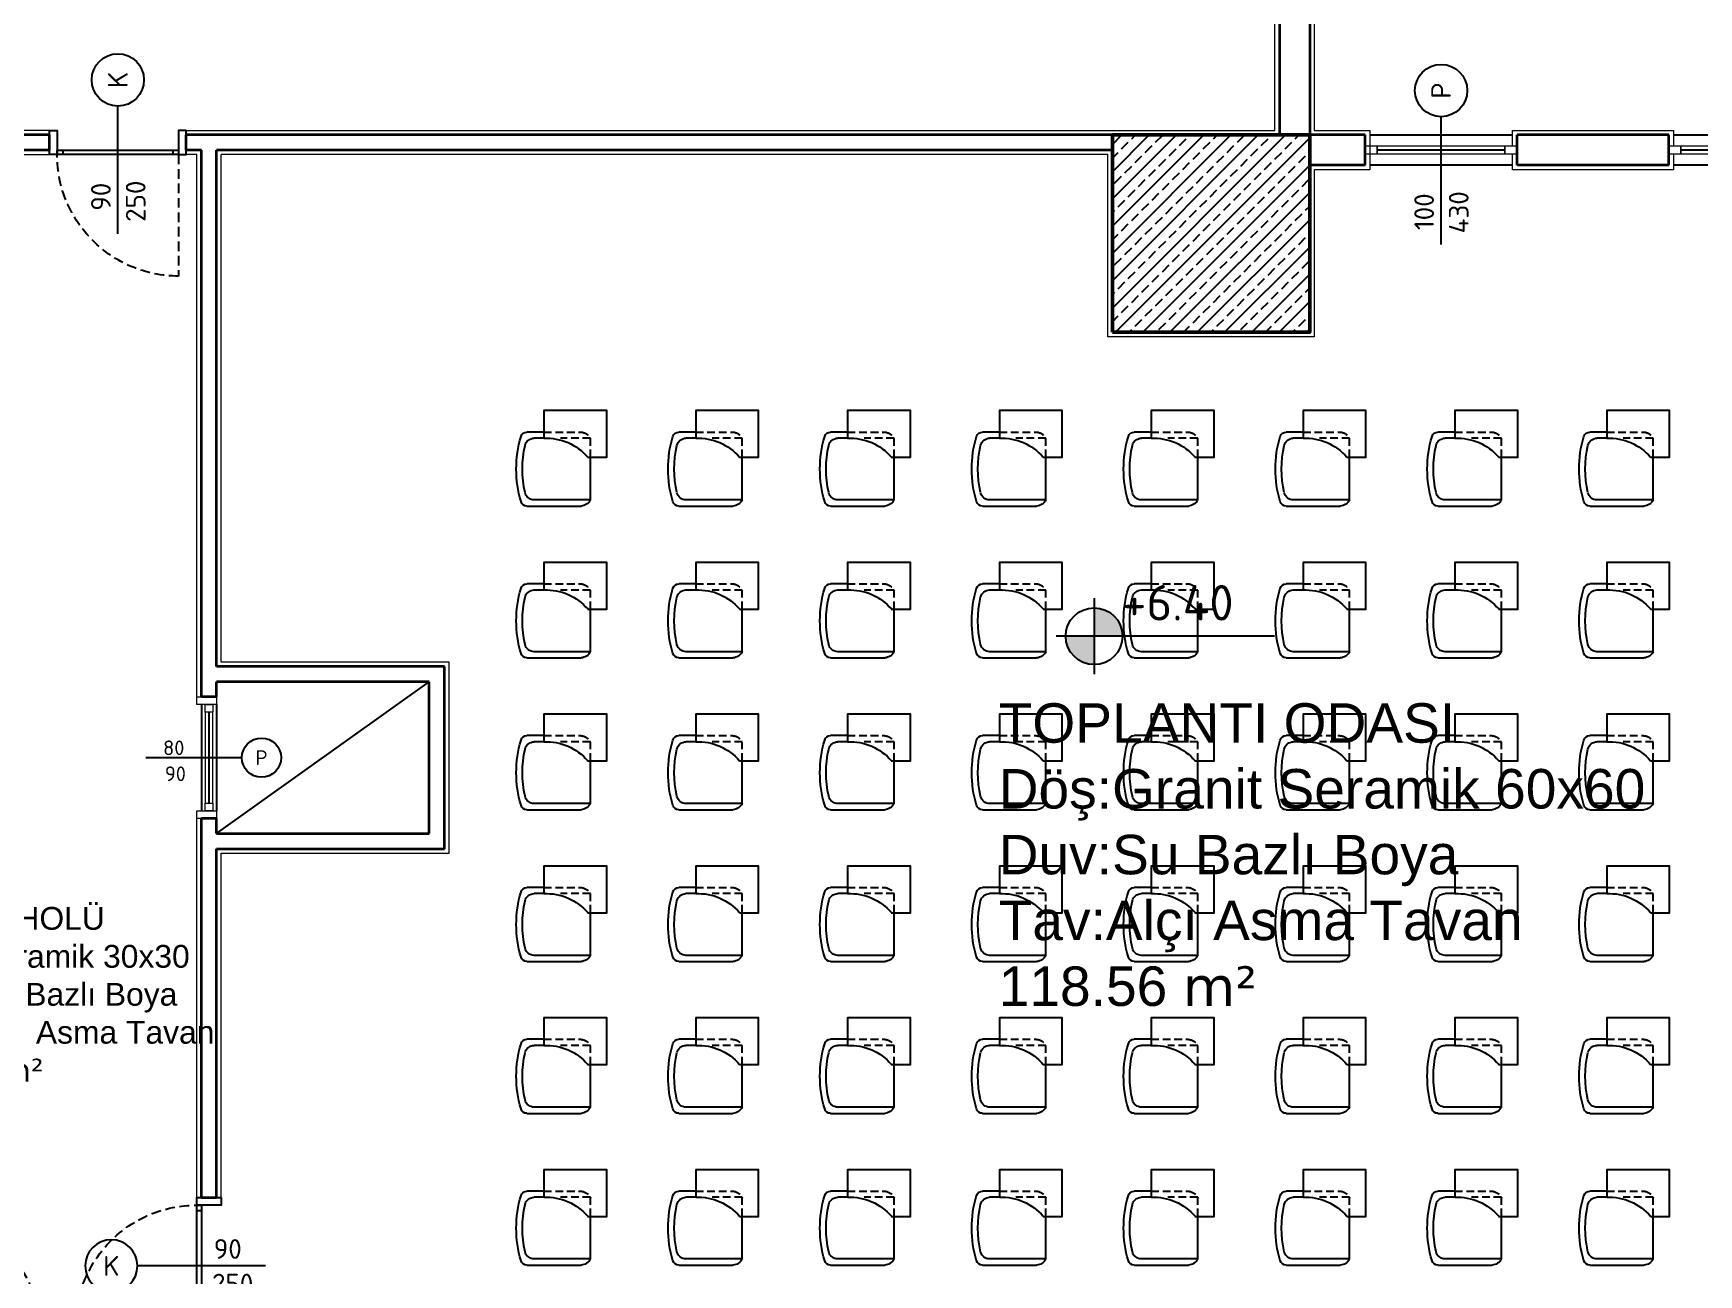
# Model space of a CAD drawing. Header units: millimetres. Extents: x 1443065 to 1517367, y 3763150 to 3779068.
# Drawn here: x 1491921 to 1493018, y 3768106 to 3768924 of the extents above; entities that cross this region are included whole.
import ezdxf
from ezdxf.enums import TextEntityAlignment as Align

# ---------------------------------------------------------------- set-up
doc = ezdxf.new("R2010")
doc.units = ezdxf.units.MM
doc.linetypes.add('HIDDEN', pattern=[9.525, 6.35, -3.175])
for name, color, linetype, lineweight in [('DUVAR', 2, 'Continuous', 35), ('MAHAL', 52, 'Continuous', 13), ('MERDIVEN', 4, 'Continuous', 20), ('SIVA', 3, 'Continuous', 9), ('TASIYICI', 170, 'Continuous', 50), ('TEFRIS', 165, 'Continuous', 15)]:
    doc.layers.add(name, color=color, linetype=linetype, lineweight=lineweight)
for name, color, linetype in [('m-DOG_', 4, 'Continuous'), ('m-DOG_gor', 8, 'Continuous'), ('m-TAR_duvar', 8, 'Continuous'), ('m-TFR_', 1, 'Continuous'), ('m-TFR_vitrifiye', 1, 'Continuous'), ('m-YAZ_kot', 7, 'Continuous'), ('m-YAZ_poz', 7, 'Continuous')]:
    doc.layers.add(name, color=color, linetype=linetype)
doc.styles.add('mono', font='isocpeur.ttf')
doc.styles.get("Standard").update_dxf_attribs({"font": 'arial.ttf'})

# ---------------------------------------------------------------- blocks, each defined once
blk = doc.blocks.new('90lık Kqpı')
at = {"layer": 'm-DOG_', "linetype": 'HIDDEN'}
blk.add_line((-8, -5), (-88, -5), dxfattribs=at)
at = {"layer": 'm-DOG_'}
for p, q in [((-5, -8.8), (-8, -8.8)), ((-5, -81.2), (-8, -81.2))]:
    blk.add_line(p, q, dxfattribs=at)
for points in [[(8, 0), (8, -5), (-8, -5), (-8, 0)], [(-8, -5), (-8, -85), (-5, -85), (-5, -5)], [(8, -90), (8, -85), (-8, -85), (-8, -90)]]:
    blk.add_lwpolyline(points, close=True, dxfattribs=at)
at = {"layer": 'm-DOG_', "linetype": 'HIDDEN'}
blk.add_arc((-8, -5), 80, 180, 270, dxfattribs=at)
blk = doc.blocks.new('m-penpoz')
blk.add_line((0, -1.625), (0, 0))
blk.add_circle((0, 0.332), 0.332)
blk.add_attdef('POZNO', text='', height=0.18).set_placement((0, 0.332), align=Align.MIDDLE)
blk.add_attdef('WIDTH', text='', height=0.18, rotation=90).set_placement((0, -1.625), align=Align.BOTTOM_LEFT)
blk.add_attdef('HEIGHT', text='', height=0.18, rotation=90).set_placement((0.069, -1.625), align=Align.TOP_LEFT)
blk = doc.blocks.new('m-plankot')
h = blk.add_hatch(color=256)
h.paths.add_polyline_path([(0, 0.144), (0, 0), (0.144, 0, 0.414214)])
h.paths.add_polyline_path([(0, -0.144), (0, 0), (-0.144, 0, 0.414214)])
for p, q in [((0, 0.192), (0, -0.192)), ((0.9136, 0), (-0.192, 0))]:
    blk.add_line(p, q)
blk.add_circle((0, 0), 0.144)
blk.add_attdef('INCEKOT', (0.1868, 0.1), '', height=0.18)
blk.add_attdef('KABAKOT', text='', height=0.18).set_placement((0.1868, -0.1), align=Align.TOP_LEFT)
blk = doc.blocks.new('90lık')
at = {"layer": 'm-DOG_', "linetype": 'HIDDEN'}
blk.add_line((-5, 13), (-5, 103), dxfattribs=at)
at = {"layer": 'm-DOG_'}
for p, q in [((-81.2, 10), (-81.2, 13)), ((-8.8, 10), (-8.8, 13))]:
    blk.add_line(p, q, dxfattribs=at)
for points in [[(-90, -13), (-85, -13), (-85, 13), (-90, 13)], [(-5, 13), (-85, 13), (-85, 10), (-5, 10)], [(0, -13), (-5, -13), (-5, 13), (0, 13)]]:
    blk.add_lwpolyline(points, close=True, dxfattribs=at)
at = {"layer": 'm-DOG_', "linetype": 'HIDDEN'}
blk.add_arc((-2.7, 15.7), 87.4, 91.5314, 181.7408, dxfattribs=at)
blk = doc.blocks.new('A$C14E92FBA')
at = {"layer": 'm-TFR_', "linetype": 'HIDDEN'}
for p, q in [((13.5, 55.9), (38.1, 55.9)), ((13.5, 40.2), (13.5, 55.9)), ((51.8, 61), (21.1, 61))]:
    blk.add_line(p, q, dxfattribs=at)
at = {"layer": 'm-TFR_'}
for p, q in [((51.8, 61), (65.7, 61)), ((51.8, 55.9), (59.8, 55.9)), ((13.5, 5.1), (13.5, 40.2)), ((13.5, 5.1), (59.8, 5.1)), ((65.7, 0), (21.1, 0))]:
    blk.add_line(p, q, dxfattribs=at)
at = {"layer": 'm-TFR_', "elevation": -2985}
blk.add_lwpolyline([(15.8, 40.2), (0, 40.2), (0, 78.6), (51.8, 78.6), (51.8, 55.9)], dxfattribs=at)
at = {"layer": 'm-TFR_', "linetype": 'HIDDEN'}
blk.add_arc((21.9, 51.5), 9.46, 94.7355, 152.6447, dxfattribs=at)
at = {"layer": 'm-TFR_'}
for centre, radius, start, end in [((49.9, 10.9), 45.1, 87.6503, 139.3674), ((59.8, 48.3), 7.62, 12.6356, 90), ((59.8, 48.3), 7.62, 12.6356, 90), ((65.7, 55.9), 5.08, 16.6015, 90), ((65.7, 55.9), 5.08, 16.6015, 90), ((-19.5, 30.5), 94, 343.3985, 16.6015), ((-19.5, 30.5), 88.9, 347.3644, 12.6356), ((21.9, 9.4), 9.46, 207.3553, 265.2645), ((59.8, 12.7), 7.62, 270, 347.3644), ((65.7, 5.1), 5.08, 270, 343.3985)]:
    blk.add_arc(centre, radius, start, end, dxfattribs=at)

msp = doc.modelspace()

# ---------------------------------------------------------------- hatches: boundary and pattern name
at = {"layer": 'm-TAR_duvar'}
h = msp.add_hatch(dxfattribs=at)
h.set_pattern_fill('ANSI33', color=256, scale=2)
h.set_pattern_definition([(45, (69969.789, -85664.948), (-8.98025612, 8.98025612), []), (45, (69978.769, -85664.948), (-8.98025612, 8.98025612), [6.35, -3.175])])
h.paths.add_polyline_path([(1492761.7, 3768856.6), (1492631.7, 3768856.6), (1492631.7, 3768726.6), (1492761.7, 3768726.6)])

# ---------------------------------------------------------------- linework, layer by layer
at = {"layer": 'DUVAR'}
for p, q in [((1492741.7, 3768951.8), (1492741.7, 3768856.6)), ((1492761.7, 3768951.8), (1492761.7, 3768856.6)), ((1491931.7, 3768856.6), (1491861.7, 3768856.6)), ((1491931.7, 3768856.6), (1491861.7, 3768856.6)), ((1491931.7, 3768846.6), (1491931.7, 3768856.6)), ((1492021.7, 3768846.6), (1492021.7, 3768856.6)), ((1492631.7, 3768856.6), (1492021.7, 3768856.6)), ((1492798.2, 3768856.6), (1492761.7, 3768856.6)), ((1492798.2, 3768836.6), (1492798.2, 3768856.6)), ((1492998.2, 3768856.6), (1492898.2, 3768856.6)), ((1492898.2, 3768836.6), (1492898.2, 3768856.6)), ((1492998.2, 3768836.6), (1492998.2, 3768856.6)), ((1491931.7, 3768846.6), (1491861.7, 3768846.6)), ((1491931.7, 3768846.6), (1491861.7, 3768846.6)), ((1492031.7, 3768846.6), (1492021.7, 3768846.6)), ((1492031.7, 3768486.4), (1492031.7, 3768846.6)), ((1492041.7, 3768506.4), (1492041.7, 3768846.6)), ((1492631.7, 3768846.6), (1492041.7, 3768846.6)), ((1492761.7, 3768836.6), (1492761.7, 3768806.6)), ((1492798.2, 3768836.6), (1492761.7, 3768836.6)), ((1492998.2, 3768836.6), (1492898.2, 3768836.6)), ((1492191.8, 3768506.4), (1492041.7, 3768506.4)), ((1492191.8, 3768386.4), (1492191.8, 3768506.4)), ((1492041.7, 3768486.4), (1492031.7, 3768486.4)), ((1492041.7, 3768486.4), (1492041.7, 3768496.4)), ((1492181.8, 3768496.4), (1492041.7, 3768496.4)), ((1492181.8, 3768496.4), (1492041.7, 3768496.4)), ((1492181.8, 3768396.4), (1492181.8, 3768496.4)), ((1492181.8, 3768396.4), (1492181.8, 3768496.4)), ((1492031.7, 3768156.6), (1492031.7, 3768406.4)), ((1492041.7, 3768406.4), (1492031.7, 3768406.4)), ((1492041.7, 3768396.4), (1492041.7, 3768406.4)), ((1492041.7, 3768396.4), (1492181.8, 3768396.4)), ((1492041.7, 3768396.4), (1492181.8, 3768396.4)), ((1492041.7, 3768156.6), (1492041.7, 3768386.4)), ((1492041.7, 3768386.4), (1492191.8, 3768386.4)), ((1492031.7, 3768156.6), (1492041.7, 3768156.6))]:
    msp.add_line(p, q, dxfattribs=at)
at = {"layer": 'm-DOG_gor', "linetype": 'Continuous'}
for p, q in [((1492801.2, 3768856.6), (1492895.2, 3768856.6)), ((1493001.2, 3768856.6), (1493095.2, 3768856.6)), ((1492890.2, 3768846.6), (1492806.2, 3768846.6)), ((1493090.2, 3768846.6), (1493006.2, 3768846.6)), ((1492895.2, 3768836.6), (1492801.2, 3768836.6)), ((1493095.2, 3768836.6), (1493001.2, 3768836.6)), ((1492031.7, 3768481.4), (1492031.7, 3768411.4)), ((1492036.7, 3768476.4), (1492036.7, 3768416.4)), ((1492041.7, 3768481.4), (1492041.7, 3768411.4))]:
    msp.add_line(p, q, dxfattribs=at)
at = {"layer": 'm-TFR_vitrifiye'}
msp.add_line((1492041.7, 3768396.4), (1492181.8, 3768496.4), dxfattribs=at)
at = {"layer": 'MERDIVEN'}
for points in [[(1492798.2, 3768844.1), (1492806.2, 3768844.1), (1492806.2, 3768849.1), (1492798.2, 3768849.1)], [(1492806.2, 3768844.1), (1492890.2, 3768844.1), (1492890.2, 3768849.1), (1492806.2, 3768849.1)], [(1492890.2, 3768844.1), (1492898.2, 3768844.1), (1492898.2, 3768849.1), (1492890.2, 3768849.1)], [(1492998.2, 3768844.1), (1493006.2, 3768844.1), (1493006.2, 3768849.1), (1492998.2, 3768849.1)], [(1493006.2, 3768844.1), (1493090.2, 3768844.1), (1493090.2, 3768849.1), (1493006.2, 3768849.1)], [(1492028.7, 3768481.4), (1492028.7, 3768486.4), (1492041.7, 3768486.4), (1492041.7, 3768481.4)], [(1492034.2, 3768481.4), (1492039.2, 3768481.4), (1492039.2, 3768476.4), (1492034.2, 3768476.4)], [(1492039.2, 3768476.4), (1492034.2, 3768476.4), (1492034.2, 3768416.4), (1492039.2, 3768416.4)], [(1492028.7, 3768406.4), (1492028.7, 3768411.4), (1492041.7, 3768411.4), (1492041.7, 3768406.4)], [(1492034.2, 3768416.4), (1492039.2, 3768416.4), (1492039.2, 3768411.4), (1492034.2, 3768411.4)]]:
    msp.add_lwpolyline(points, close=True, dxfattribs=at)
at = {"layer": 'SIVA'}
msp.add_line((1492028.7, 3768156.6), (1492028.7, 3768406.4), dxfattribs=at)
for points in [[(1492021.7, 3768859.6), (1492738.7, 3768859.6), (1492738.7, 3768954.8), (1492764.7, 3768954.8), (1492764.7, 3768859.6), (1492801.2, 3768859.6), (1492801.2, 3768833.6), (1492764.7, 3768833.6), (1492764.7, 3768723.6), (1492628.7, 3768723.6), (1492628.7, 3768843.6), (1492044.7, 3768843.6)], [(1491931.7, 3768859.6), (1491241.7, 3768859.6)], [(1492895.2, 3768849.1), (1492895.2, 3768859.6), (1493001.2, 3768859.6), (1493001.2, 3768849.1)], [(1491819.8, 3768567.2), (1491819.8, 3768753.6), (1491864.7, 3768753.6), (1491864.7, 3768843.6), (1491931.7, 3768843.6)], [(1492028.7, 3768486.4), (1492028.7, 3768843.6), (1492021.7, 3768843.6)], [(1492044.7, 3768156.6), (1492044.7, 3768383.4), (1492194.8, 3768383.4), (1492194.8, 3768509.4), (1492044.7, 3768509.4), (1492044.7, 3768843.6)], [(1493001.2, 3768844.1), (1493001.2, 3768833.6), (1492895.2, 3768833.6), (1492895.2, 3768844.1)]]:
    msp.add_lwpolyline(points, dxfattribs=at)
at = {"layer": 'TASIYICI'}
msp.add_lwpolyline([(1492631.7, 3768726.6), (1492761.7, 3768726.6), (1492761.7, 3768856.6), (1492631.7, 3768856.6)], close=True, dxfattribs=at)

# ---------------------------------------------------------------- block references
at = {"layer": 'm-TFR_', "xscale": -0.8, "yscale": 0.8, "zscale": 0.8}
for p in [(1492298.7, 3768612.1, 2388), (1492398.7, 3768612.1, 2388), (1492498.7, 3768612.1, 2388), (1492598.7, 3768612.1, 2388), (1492698.7, 3768612.1, 2388), (1492798.7, 3768612.1, 2388), (1492898.7, 3768612.1, 2388), (1492998.7, 3768612.1, 2388), (1492298.7, 3768512.1, 2388), (1492398.7, 3768512.1, 2388), (1492498.7, 3768512.1, 2388), (1492598.7, 3768512.1, 2388), (1492698.7, 3768512.1, 2388), (1492798.7, 3768512.1, 2388), (1492898.7, 3768512.1, 2388), (1492998.7, 3768512.1, 2388), (1492298.7, 3768412.1, 2388), (1492398.7, 3768412.1, 2388), (1492498.7, 3768412.1, 2388), (1492598.7, 3768412.1, 2388), (1492698.7, 3768412.1, 2388), (1492798.7, 3768412.1, 2388), (1492898.7, 3768412.1, 2388), (1492998.7, 3768412.1, 2388), (1492298.7, 3768312.1, 2388), (1492398.7, 3768312.1, 2388), (1492498.7, 3768312.1, 2388), (1492598.7, 3768312.1, 2388), (1492698.7, 3768312.1, 2388), (1492798.7, 3768312.1, 2388), (1492898.7, 3768312.1, 2388), (1492998.7, 3768312.1, 2388), (1492298.7, 3768212.1, 2388), (1492398.7, 3768212.1, 2388), (1492498.7, 3768212.1, 2388), (1492598.7, 3768212.1, 2388), (1492698.7, 3768212.1, 2388), (1492798.7, 3768212.1, 2388), (1492898.7, 3768212.1, 2388), (1492998.7, 3768212.1, 2388), (1492298.7, 3768112.1, 2388), (1492398.7, 3768112.1, 2388), (1492498.7, 3768112.1, 2388), (1492598.7, 3768112.1, 2388), (1492698.7, 3768112.1, 2388), (1492798.7, 3768112.1, 2388), (1492898.7, 3768112.1, 2388), (1492998.7, 3768112.1, 2388)]:
    msp.add_blockref('A$C14E92FBA', p, dxfattribs=at)
at = {"layer": 'm-TFR_vitrifiye', "xscale": -1}
msp.add_blockref('90lık', (1491836.8, 3768046.6), dxfattribs=at)
at = {"layer": 'm-YAZ_kot'}
ref = msp.add_blockref('m-plankot', (1492619.7, 3768526.4, -2388), dxfattribs=dict(at, xscale=129.9375, yscale=129.9375, zscale=129.9375))
ref.add_attrib('INCEKOT', '+6.40', dxfattribs={"layer": '0', "height": 23.39, "rotation": 0, "style": 'mono'}).set_placement((1492638.2, 3768529.7, -2388), align=Align.BOTTOM_LEFT)
at = {"layer": 'm-YAZ_poz'}
ref = msp.add_blockref('m-penpoz', (1491976.7, 3768875.6), dxfattribs=dict(at, xscale=51.83999999999998, yscale=51.83999999999998, zscale=51.83999999999998, rotation=0.0004505966874107999))
ref.add_attrib('WIDTH', '90', dxfattribs={"layer": '0', "height": 12.96, "rotation": 90, "style": 'mono'}).set_placement((1491975.9, 3768825.1), align=Align.BOTTOM_RIGHT)
ref.add_attrib('HEIGHT', '250', dxfattribs={"layer": '0', "height": 12.96, "rotation": 90, "style": 'mono'}).set_placement((1491998.8, 3768826.5), align=Align.BOTTOM_RIGHT)
ref.add_attrib('POZNO', 'K', dxfattribs={"layer": '0', "height": 13, "rotation": 90, "style": 'mono'}).set_placement((1491976.7, 3768892.8), align=Align.MIDDLE_CENTER)
ref = msp.add_blockref('m-penpoz', (1492848.2, 3768868.6), dxfattribs=dict(at, xscale=51.83999999999998, yscale=51.83999999999998, zscale=51.83999999999998, rotation=0.0004505966874107999))
ref.add_attrib('WIDTH', '100', dxfattribs={"layer": '0', "height": 12.96, "rotation": 90, "style": 'mono'}).set_placement((1492847.4, 3768818.1), align=Align.BOTTOM_RIGHT)
ref.add_attrib('HEIGHT', '430', dxfattribs={"layer": '0', "height": 12.96, "rotation": 90, "style": 'mono'}).set_placement((1492870.2, 3768819.5), align=Align.BOTTOM_RIGHT)
ref.add_attrib('POZNO', 'P', dxfattribs={"layer": '0', "height": 13, "rotation": 90, "style": 'mono'}).set_placement((1492848.2, 3768885.8), align=Align.MIDDLE_CENTER)
ref = msp.add_blockref('m-penpoz', (1492058.4, 3768446.4), dxfattribs=dict(at, xscale=38.87999999999997, yscale=38.87999999999997, zscale=38.87999999999997, rotation=270.0004505982033))
ref.add_attrib('WIDTH', '80', dxfattribs={"layer": '0', "height": 9.72, "style": 'mono'}).set_placement((1492020.5, 3768445.1), align=Align.BOTTOM_RIGHT)
ref.add_attrib('HEIGHT', '90', dxfattribs={"layer": '0', "height": 9.72, "style": 'mono'}).set_placement((1492021.5, 3768428), align=Align.BOTTOM_RIGHT)
ref.add_attrib('POZNO', 'P', dxfattribs={"layer": '0', "height": 9.72, "style": 'mono'}).set_placement((1492071.3, 3768446.4), align=Align.MIDDLE_CENTER)
ref = msp.add_blockref('m-penpoz', (1491989.6, 3768111.6), dxfattribs=dict(at, xscale=-51.83999999999998, yscale=51.83999999999998, zscale=51.83999999999998, rotation=89.99954940331261))
ref.add_attrib('WIDTH', '90', dxfattribs={"layer": '0', "height": 12.96, "style": 'mono'}).set_placement((1492058.3, 3768112.4), align=Align.BOTTOM_RIGHT)
ref.add_attrib('HEIGHT', '250', dxfattribs={"layer": '0', "height": 12.96, "style": 'mono'}).set_placement((1492065.9, 3768089.6), align=Align.BOTTOM_RIGHT)
ref.add_attrib('POZNO', 'K', dxfattribs={"layer": '0', "height": 13, "style": 'mono'}).set_placement((1491972.4, 3768111.6), align=Align.MIDDLE_CENTER)
at = {"layer": 'TEFRIS', "color": 6, "lineweight": 18, "xscale": -1}
for p, rotation in [((1492021.7, 3768851.6), 270), ((1492036.7, 3768066.6), 180)]:
    msp.add_blockref('90lık Kqpı', p, dxfattribs=dict(at, rotation=rotation))

# ---------------------------------------------------------------- texts
at = {"layer": 'MAHAL', "attachment_point": 7}
for s, insert, char_height, width in [('\\pt286;{\\f@Arial Unicode MS|b0|i0|c162|p34;TOPLANTI ODASI \\P\\ptz;Dö}ş{\\f@Arial Unicode MS|b0|i0|c162|p34;:Granit Seramik 60x60\\PDuv:Su Bazl}ı{\\f@Arial Unicode MS|b0|i0|c162|p34; Boya\\PTav:Alç}ı{\\f@Arial Unicode MS|b0|i0|c162|p34; Asma Tavan\\P118.56 \\fVerdana|b0|i0|c162|p34;m²}', (1492556.8, 3768282.5, 2388), 26, 661.233), ('{\\f@Arial Unicode MS|b0|i0|c162|p34;KAÇIŞ HOLÜ\\PDöş:Seramik 30x30\\PDuv:Su Bazlı Boya\\PTav:Alçı Asma Tavan \\P16.57 \\fVerdana|b0|i0|c162|p34;m²}', (1491841.2, 3768232.8), 15, 262.253)]:
    msp.add_mtext(s, dxfattribs=dict(at, insert=insert, char_height=char_height, width=width))

doc.saveas('drawing.dxf')
